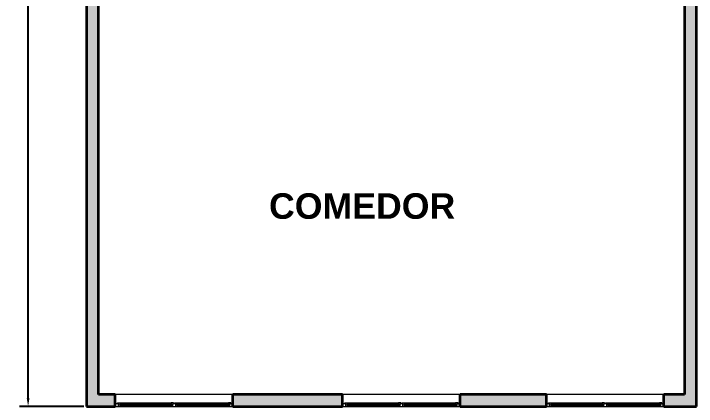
# Model space of a CAD drawing. Header units: metres. Extents: x -67.5 to -32.7, y -18 to 3.
# Drawn here: x -47.24 to -32.72, y -16.4 to -8.06 of the extents above; entities that cross this region are included whole.
import ezdxf

# ---------------------------------------------------------------- set-up
doc = ezdxf.new("R2010")
doc.units = ezdxf.units.M
doc.header["$MEASUREMENT"] = 0
doc.layers.add('ACOTACION', color=160, linetype='Continuous', lineweight=0)
doc.layers.add('Structural - Bearing_Pen_No__27', color=7, linetype='Continuous', lineweight=35)
for name, color, linetype, lineweight, true_color in [('Annotation - Text_Pen_No__86', 7, 'Continuous', 20, 0x5555ff), ('ARCHICAD Windows_Pen_No__3', 7, 'Continuous', 18, 0xff6600), ('Structural - Bearing_Pen_No__160', 7, 'Continuous', 20, 0xb4a35c), ('Structural - Bearing_Pen_No__63', 7, 'Continuous', 18, 0xff9955)]:
    doc.layers.add(name, color=color, linetype=linetype, lineweight=lineweight, true_color=true_color)
doc.layers.add('ARCHICAD Windows', color=7, linetype='Continuous')
doc.layers.add('Structural - Bearing', color=7, linetype='Continuous')
doc.styles.add('GENERATED_STYLE_2', font='')
doc.styles.get('GENERATED_STYLE_2').set_extended_font_data('Arial', bold=True)
doc.dimstyles.get("Standard").update_dxf_attribs({"dimtxt": 0.18, "dimasz": 0.18, "dimexe": 0.18, "dimexo": 0.0625, "dimgap": 0.09, "dimtad": 0, "dimtih": 1, "dimtoh": 1, "dimzin": 0, "dimdsep": 46, "dimtxsty": 'Standard', "dimcen": 0.09, "dimadec": 0, "dimazin": 0, "dimtfac": 1, "dimtofl": 0, "dimtmove": 0, "dimatfit": 3, "dimfxl": 1, "dimtolj": 1, "dimtzin": 0, "dimarcsym": 0})

# ---------------------------------------------------------------- blocks, each defined once
blk = doc.blocks.new('Wall_10', base_point=(-45.437, 1.504))
at = {"layer": 'Structural - Bearing_Pen_No__160', "linetype": 'Continuous', "lineweight": 0, "true_color": 0x5a512e}
for points in [[(-45.437, 1.504), (-45.687, 1.504), (-45.687, -7.619), (-45.437, -7.619)], [(-45.437, -7.869), (-45.687, -7.869), (-45.687, -16.405), (-45.437, -16.155)]]:
    blk.add_hatch(color=59, dxfattribs=at).paths.add_polyline_path(points)
at = {"layer": 'Structural - Bearing_Pen_No__27', "color": 7, "linetype": 'Continuous', "lineweight": 35, "flags": 128}
for points in [[(-45.687, 1.504), (-45.687, -7.619)], [(-45.437, 1.504), (-45.687, 1.504)], [(-45.437, -1.032), (-45.437, 1.254)], [(-45.437, -4.076), (-45.437, -1.282)], [(-45.437, -7.619), (-45.437, -4.326)], [(-45.687, -7.869), (-45.687, -16.405)], [(-45.437, -16.155), (-45.437, -7.869)]]:
    blk.add_lwpolyline(points, dxfattribs=at)
blk = doc.blocks.new('IFC Window - Double Panel - Vertical')
at = {"layer": 'ARCHICAD Windows_Pen_No__3', "color": 30, "linetype": 'Continuous', "lineweight": 18, "true_color": 0xff6600}
for p, q in [((-1.25, 0), (-1.18, 0)), ((-1.25, -0.05), (-1.25, 0)), ((-1.18, 0), (-1.18, -0.05)), ((-0.035, 0), (0.035, 0)), ((-0.035, -0.05), (-0.035, 0)), ((0.035, 0), (0.035, -0.05)), ((1.25, 0), (1.18, 0)), ((1.18, 0), (1.18, -0.05)), ((1.25, -0.05), (1.25, 0)), ((-1.18, -0.05), (-1.25, -0.05)), ((-1.18, -0.05), (-1.205, -0.05)), ((-1.205, -0.05), (-1.205, -0.075)), ((-1.205, -0.075), (-1.155, -0.075)), ((-1.155, -0.025), (-1.18, -0.025)), ((-1.18, -0.025), (-1.18, -0.05)), ((-1.155, -0.025), (-0.06, -0.025)), ((-1.155, -0.075), (-1.155, -0.025)), ((-1.155, -0.04), (-0.06, -0.04)), ((-1.155, -0.06), (-0.06, -0.06)), ((-1.155, -0.075), (-0.06, -0.075)), ((-0.06, -0.075), (-0.06, -0.025)), ((-0.06, -0.025), (-0.035, -0.025)), ((-0.01, -0.075), (-0.06, -0.075)), ((-0.035, -0.025), (-0.035, -0.05)), ((0.035, -0.05), (-0.035, -0.05)), ((-0.035, -0.05), (-0.01, -0.05)), ((-0.01, -0.05), (-0.01, -0.075)), ((0.035, -0.05), (0.01, -0.05)), ((0.01, -0.05), (0.01, -0.075)), ((0.01, -0.075), (0.06, -0.075)), ((0.06, -0.025), (0.035, -0.025)), ((0.035, -0.025), (0.035, -0.05)), ((0.06, -0.025), (1.155, -0.025)), ((0.06, -0.075), (0.06, -0.025)), ((0.06, -0.04), (1.155, -0.04)), ((0.06, -0.06), (1.155, -0.06)), ((0.06, -0.075), (1.155, -0.075)), ((1.155, -0.075), (1.155, -0.025)), ((1.155, -0.025), (1.18, -0.025)), ((1.205, -0.075), (1.155, -0.075)), ((1.18, -0.025), (1.18, -0.05)), ((1.18, -0.05), (1.25, -0.05)), ((1.18, -0.05), (1.205, -0.05)), ((1.205, -0.05), (1.205, -0.075))]:
    blk.add_line(p, q, dxfattribs=at)
blk = doc.blocks.new('Wall_11', base_point=(-45.437, -16.155))
at = {"layer": 'Structural - Bearing_Pen_No__160', "linetype": 'Continuous', "lineweight": 0, "true_color": 0x5a512e}
for points in [[(-45.437, -16.155), (-45.687, -16.405), (-45.078, -16.405), (-45.078, -16.155)], [(-42.578, -16.155), (-42.578, -16.405), (-40.244, -16.405), (-40.244, -16.155)], [(-37.744, -16.155), (-37.744, -16.405), (-35.91, -16.405), (-35.91, -16.155)], [(-33.41, -16.155), (-33.41, -16.405), (-32.72, -16.405), (-32.72, -16.155)]]:
    blk.add_hatch(color=59, dxfattribs=at).paths.add_polyline_path(points)
at = {"layer": 'Structural - Bearing_Pen_No__27', "color": 7, "linetype": 'Continuous', "lineweight": 35}
for p, q in [((-45.078, -16.405), (-45.078, -16.155)), ((-42.578, -16.405), (-42.578, -16.155)), ((-40.244, -16.405), (-40.244, -16.155)), ((-37.744, -16.405), (-37.744, -16.155)), ((-35.91, -16.405), (-35.91, -16.155)), ((-33.41, -16.405), (-33.41, -16.155))]:
    blk.add_line(p, q, dxfattribs=at)
at = {"layer": 'Structural - Bearing_Pen_No__27', "color": 7, "linetype": 'Continuous', "lineweight": 35, "flags": 128}
for points in [[(-45.078, -16.155), (-45.437, -16.155)], [(-40.244, -16.155), (-42.578, -16.155)], [(-35.91, -16.155), (-37.744, -16.155)], [(-32.97, -16.155), (-33.41, -16.155)], [(-32.72, -16.405), (-32.72, -16.155)], [(-45.687, -16.405), (-45.078, -16.405)], [(-42.578, -16.405), (-40.244, -16.405)], [(-37.744, -16.405), (-35.91, -16.405)], [(-33.41, -16.405), (-32.72, -16.405)]]:
    blk.add_lwpolyline(points, dxfattribs=at)
at = {"layer": 'Structural - Bearing_Pen_No__63', "color": 21, "linetype": 'Continuous', "lineweight": 18, "true_color": 0xff9955}
for p, q in [((-42.578, -16.155), (-45.078, -16.155)), ((-37.744, -16.155), (-40.244, -16.155)), ((-33.41, -16.155), (-35.91, -16.155)), ((-45.078, -16.405), (-42.578, -16.405)), ((-40.244, -16.405), (-37.744, -16.405)), ((-35.91, -16.405), (-33.41, -16.405))]:
    blk.add_line(p, q, dxfattribs=at)
at = {"layer": 'ARCHICAD Windows', "color": 21, "linetype": 'Continuous', "lineweight": 18, "true_color": 0xff9955, "xscale": -1, "rotation": 180}
for p in [(-43.828, -16.405), (-38.994, -16.405), (-34.66, -16.405)]:
    blk.add_blockref('IFC Window - Double Panel - Vertical', p, dxfattribs=at)
blk = doc.blocks.new('Wall_12', base_point=(-32.97, -16.155))
at = {"layer": 'Structural - Bearing_Pen_No__160', "linetype": 'Continuous', "lineweight": 0, "true_color": 0x5a512e}
blk.add_hatch(color=59, dxfattribs=at).paths.add_polyline_path([(-32.97, -16.155), (-32.72, -16.155), (-32.72, 1.254), (-32.97, 1.254)])
at = {"layer": 'Structural - Bearing_Pen_No__27', "color": 7, "linetype": 'Continuous', "lineweight": 35, "flags": 128}
for points in [[(-32.97, 1.254), (-32.97, -1.032)], [(-32.72, -16.155), (-32.72, 1.254)], [(-32.97, -1.282), (-32.97, -7.619)], [(-32.97, -7.869), (-32.97, -16.155)]]:
    blk.add_lwpolyline(points, dxfattribs=at)
blk = doc.blocks.new('*D33')
at = {"layer": 'ACOTACION', "color": 0, "lineweight": -2, "transparency": 16777216}
for p, q in [((-45.749, 1.504), (-47.112, 1.504)), ((-46.932, 1.324), (-46.932, -7.27)), ((-46.932, -16.225), (-46.932, -7.63)), ((-45.749, -16.405), (-47.112, -16.405))]:
    blk.add_line(p, q, dxfattribs=at)
at = {"layer": 'ACOTACION', "color": 0, "transparency": 16777216}
for points in [[(-46.962, 1.324), (-46.902, 1.324), (-46.932, 1.504)], [(-46.962, -16.225), (-46.902, -16.225), (-46.932, -16.405)]]:
    blk.add_solid(points, dxfattribs=at)
at = {"layer": 'Defpoints', "color": 0, "transparency": 16777216}
for p in [(-45.687, 1.504), (-46.932, -16.405), (-45.687, -16.405)]:
    blk.add_point(p, dxfattribs=at)
at = {"layer": 'ACOTACION', "color": 0, "transparency": 16777216, "insert": (-46.932, -7.45), "char_height": 0.18, "attachment_point": 5}
blk.add_mtext('\\A1;17.91', dxfattribs=at)

msp = doc.modelspace()

# ---------------------------------------------------------------- block references
at = {"layer": 'Structural - Bearing', "color": 7, "lineweight": 35}
for name, p in [('Wall_10', (-45.437, 1.504)), ('Wall_12', (-32.97, -16.155)), ('Wall_11', (-45.437, -16.155))]:
    msp.add_blockref(name, p, dxfattribs=at)

# ---------------------------------------------------------------- texts
at = {"layer": 'Annotation - Text_Pen_No__86', "color": 173, "linetype": 'Continuous', "lineweight": 20, "true_color": 0x5555ff, "insert": (-39.828, -11.878), "char_height": 0.54288, "attachment_point": 2, "style": 'GENERATED_STYLE_2'}
msp.add_mtext('\\A1;{\\pqc;\\fArial|b1|i0|c0|p34;COMEDOR}', dxfattribs=at)

# ---------------------------------------------------------------- dimensions: what is measured, and where the dimension line sits
at = {"layer": 'ACOTACION'}
dim = msp.add_linear_dim(base=(-46.932, -16.405), p1=(-45.687, 1.504), p2=(-45.687, -16.405), angle=90, dimstyle='Standard', dxfattribs=at)
dim.commit()
dim.dimension.update_dxf_attribs({"geometry": '*D33', "text_midpoint": (-46.932, -7.45)})

doc.saveas('drawing.dxf')
